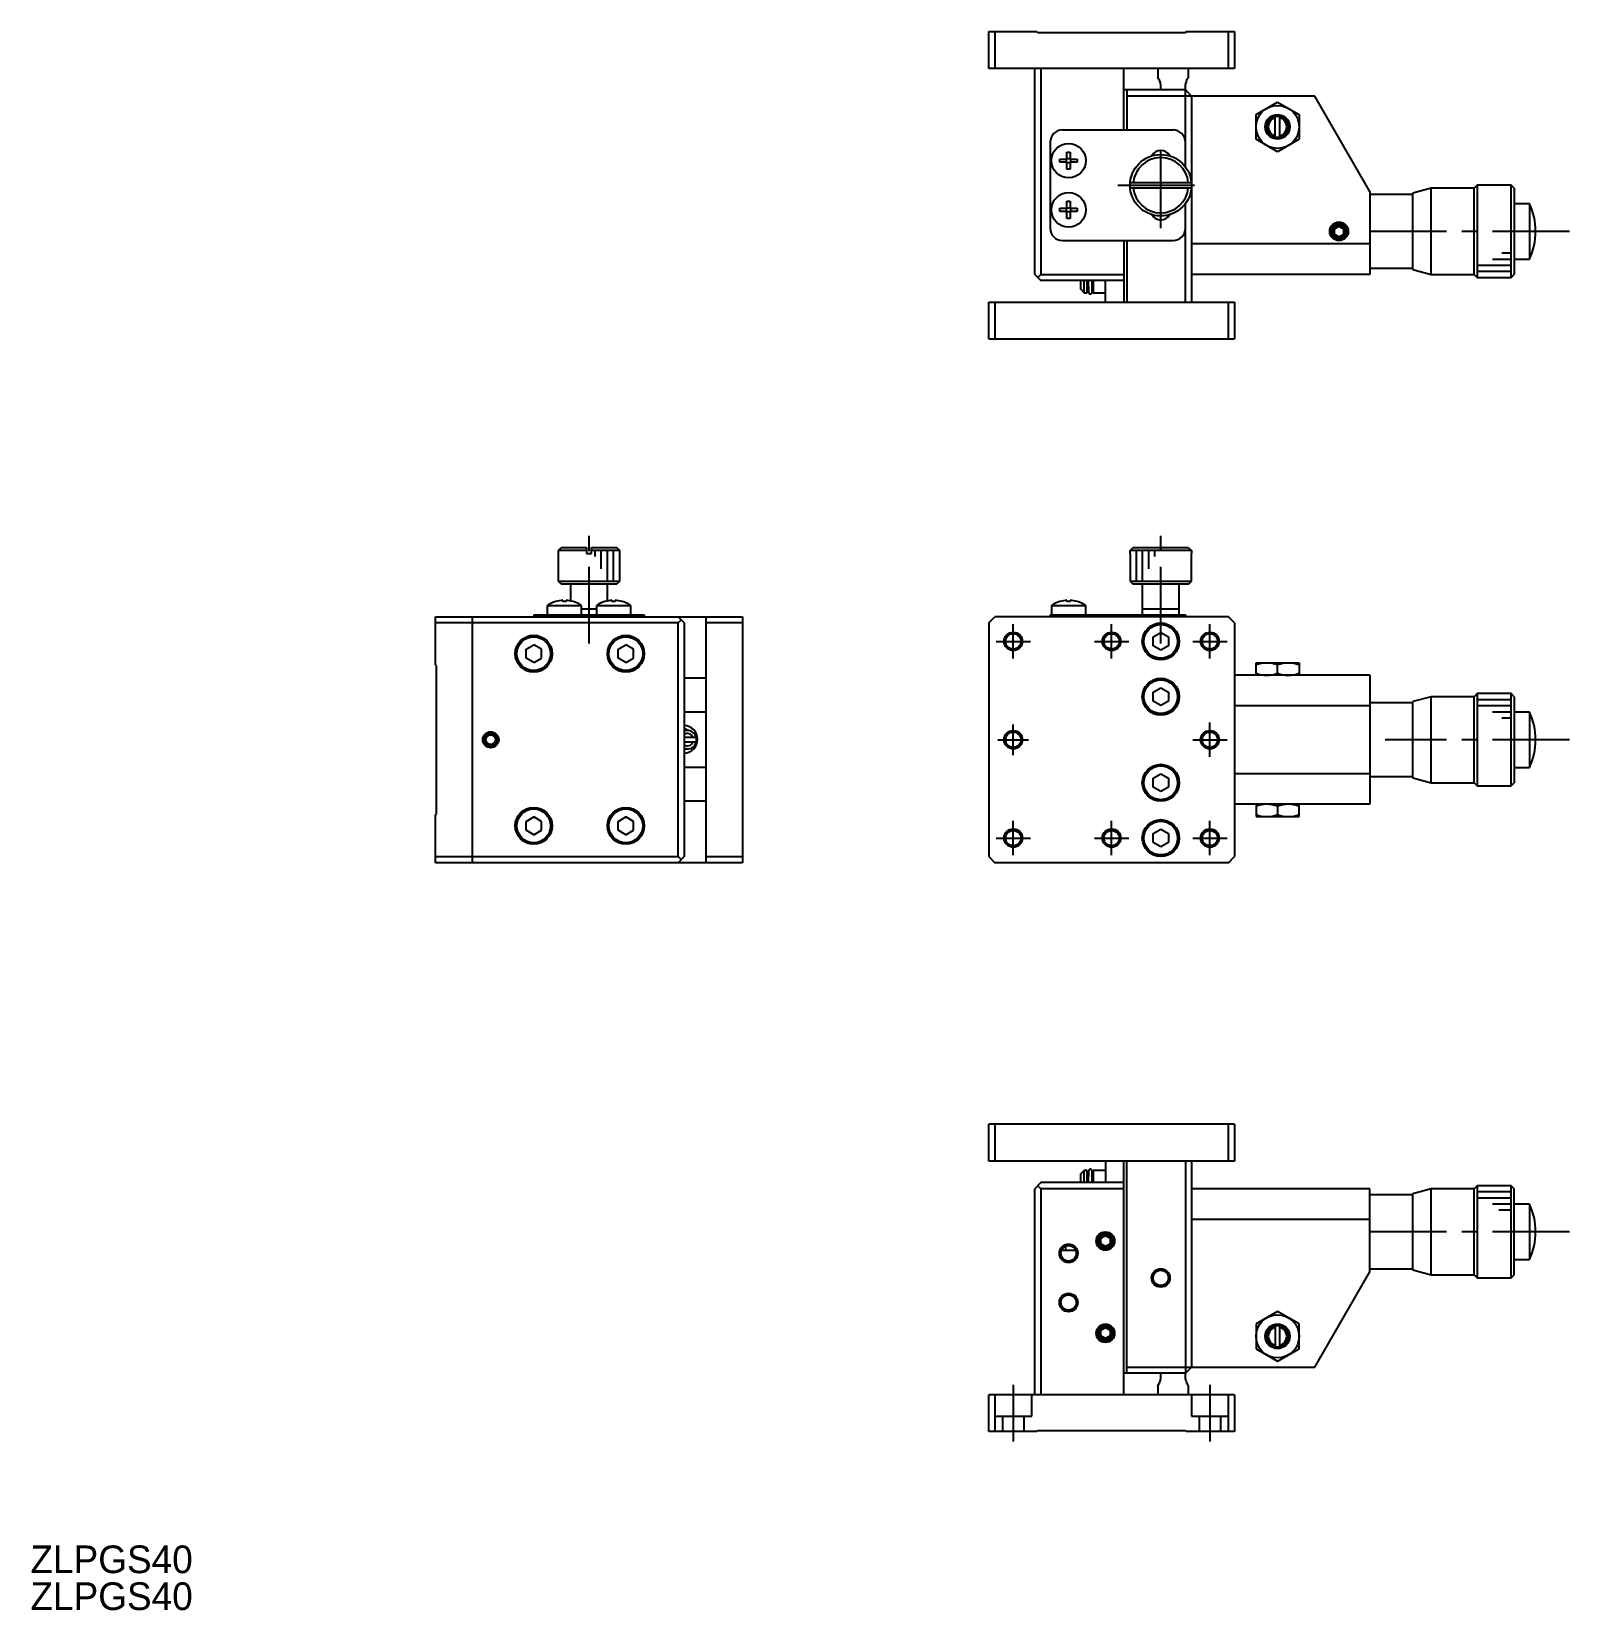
# Model space of a CAD drawing. Extents: x -46 to 392, y 4 to 261.
# Drawn here: x -45.9 to 204.3, y 4.4 to 261.3 of the extents above; entities that cross this region are included whole.
import ezdxf

# ---------------------------------------------------------------- set-up
doc = ezdxf.new("R2010")
doc.units = 0
doc.header["$LTSCALE"] = 10
doc.linetypes.add('CENTER', pattern=[2, 1.25, -0.25, 0.25, -0.25])
doc.linetypes.add('DASHED', pattern=[3.5, 2, -1.5])
doc.layers.get('0').update_dxf_attribs({"linetype": 'CONTINUOUS'})
doc.layers.add('CENTER', color=1, linetype='CENTER')
doc.styles.get("Standard").update_dxf_attribs({"font": 'FGP教科書体NT-M'})

msp = doc.modelspace()

# ---------------------------------------------------------------- linework, layer by layer
at = {"color": 7, "linetype": 'CONTINUOUS'}
for p, q in [((109.825791, 255.283307), (109.825791, 261.283307)), ((109.825791, 261.283307), (117.625791, 261.283307)), ((110.825791, 261.283307), (110.825791, 255.283307)), ((117.825791, 261.083307), (117.625791, 261.283307)), ((141.825791, 261.083307), (117.825791, 261.083307)), ((142.025791, 261.283307), (141.825791, 261.083307)), ((142.025791, 261.283307), (149.825791, 261.283307)), ((148.825791, 255.283307), (148.825791, 261.283307)), ((149.825791, 261.283307), (149.825791, 255.283307)), ((149.825791, 255.283307), (109.825791, 255.283307)), ((117.325791, 221.783307), (117.325791, 255.283307)), ((118.325791, 255.283307), (118.325791, 221.783307)), ((131.825791, 245.283307), (131.825791, 255.283307)), ((137.325791, 255.283307), (137.325791, 253.833284)), ((142.325791, 253.833284), (142.325791, 255.283307)), ((141.825791, 251.783307), (131.825791, 251.783307)), ((132.325791, 251.783307), (132.325791, 245.283307)), ((141.825791, 251.783307), (142.825791, 250.783307)), ((141.825791, 239.283307), (141.825791, 251.783307)), ((162.876861, 250.783307), (132.325791, 250.783307)), ((142.825791, 250.783307), (142.825791, 217.283307)), ((153.325791, 247.804033), (156.825791, 249.824759)), ((156.825791, 249.824759), (160.325791, 247.804033)), ((171.82579, 235.283307), (162.876862, 250.783308)), ((153.325791, 243.762581), (153.325791, 247.804033)), ((156.425791, 244.079725), (156.425791, 247.486889)), ((157.225791, 244.079634), (157.225791, 247.486979)), ((160.325791, 247.804033), (160.325791, 243.762581)), ((121.825791, 245.283307), (139.825791, 245.283307)), ((119.825791, 243.283307), (119.825791, 229.283307)), ((122.565791, 241.682446), (123.085791, 241.682446)), ((122.565791, 240.543307), (122.565791, 241.682446)), ((123.085791, 241.682446), (123.085791, 240.543307)), ((156.825791, 241.741855), (153.325791, 243.762581)), ((160.325791, 243.762581), (156.825791, 241.741855)), ((121.426651, 240.543307), (122.565791, 240.543307)), ((121.426651, 240.023307), (121.426651, 240.543307)), ((122.565791, 240.023307), (121.426651, 240.023307)), ((122.496349, 240.023307), (122.496349, 240.543307)), ((122.565791, 240.612749), (123.085791, 240.612749)), ((122.565791, 238.884168), (122.565791, 240.023307)), ((123.085791, 239.953865), (122.565791, 239.953865)), ((123.085791, 238.884168), (122.565791, 238.884168)), ((123.085791, 240.543307), (124.22493, 240.543307)), ((123.085791, 240.023307), (123.085791, 238.884168)), ((124.22493, 240.023307), (123.085791, 240.023307)), ((123.155232, 240.543307), (123.155232, 240.023307)), ((124.22493, 240.543307), (124.22493, 240.023307)), ((142.809765, 236.683307), (132.841816, 236.683307)), ((132.841816, 235.883307), (142.809765, 235.883307)), ((171.825791, 235.283307), (171.825791, 221.783307)), ((178.825791, 234.783307), (171.825791, 234.783307)), ((181.825791, 235.783307), (178.825791, 234.983307)), ((178.825791, 222.583307), (178.825791, 234.983307)), ((181.825791, 221.783307), (181.825791, 235.783307)), ((188.825791, 235.783307), (181.825791, 235.783307)), ((189.325791, 236.283307), (188.825791, 235.783307)), ((188.825791, 221.783307), (188.825791, 235.783307)), ((189.325791, 236.283307), (189.325791, 221.283307)), ((194.825791, 236.283307), (189.325791, 236.283307)), ((194.825791, 221.283307), (194.825791, 236.283307)), ((195.325791, 235.783307), (194.825791, 236.283307)), ((195.325791, 235.783307), (195.325791, 221.783307)), ((121.426651, 232.543307), (122.565791, 232.543307)), ((121.426651, 232.023307), (121.426651, 232.543307)), ((122.565791, 232.023307), (121.426651, 232.023307)), ((122.496349, 232.023307), (122.496349, 232.543307)), ((122.565791, 233.682446), (123.085791, 233.682446)), ((122.565791, 232.543307), (122.565791, 233.682446)), ((122.565791, 232.612749), (123.085791, 232.612749)), ((122.565791, 230.884168), (122.565791, 232.023307)), ((123.085791, 231.953865), (122.565791, 231.953865)), ((123.085791, 233.682446), (123.085791, 232.543307)), ((123.085791, 232.543307), (124.22493, 232.543307)), ((123.085791, 232.023307), (123.085791, 230.884168)), ((124.22493, 232.023307), (123.085791, 232.023307)), ((123.155232, 232.543307), (123.155232, 232.023307)), ((124.22493, 232.543307), (124.22493, 232.023307)), ((141.825791, 217.283307), (141.825791, 233.283307)), ((197.825791, 233.283307), (195.325791, 233.283307)), ((197.825791, 233.283307), (197.825791, 224.283307)), ((123.085791, 230.884168), (122.565791, 230.884168)), ((166.075791, 229.21632), (166.825791, 229.649332)), ((166.075791, 228.350294), (166.075791, 229.21632)), ((166.825791, 229.649332), (167.575791, 229.21632)), ((167.575791, 229.21632), (167.575791, 228.350294)), ((121.825791, 227.283307), (139.825791, 227.283307)), ((131.825791, 227.283307), (131.825791, 217.283307)), ((132.325791, 227.283307), (132.325791, 217.283307)), ((142.825791, 226.783307), (171.825791, 226.783307)), ((166.075791, 228.350294), (166.825791, 227.917281)), ((166.825791, 227.917281), (167.575791, 228.350294)), ((195.325791, 224.283307), (197.825791, 224.283307)), ((117.325791, 221.783307), (118.325791, 220.783307)), ((118.325791, 221.783307), (117.825791, 221.283307)), ((118.325791, 221.783307), (131.825791, 221.783307)), ((171.825791, 221.783307), (142.825791, 221.783307)), ((171.825791, 222.783307), (178.825791, 222.783307)), ((178.825791, 222.583307), (181.825791, 221.783307)), ((181.825791, 221.783307), (188.825791, 221.783307)), ((188.825791, 221.783307), (189.325791, 221.283307)), ((189.325791, 221.283307), (194.825791, 221.283307)), ((194.825791, 221.283307), (195.325791, 221.783307)), ((131.825791, 220.783307), (118.325791, 220.783307)), ((124.825791, 219.366792), (124.825791, 220.783307)), ((125.325791, 218.837624), (124.825791, 219.366792)), ((125.325791, 220.783307), (125.325791, 218.783307)), ((125.325791, 218.783307), (125.825791, 218.783307)), ((125.825791, 218.783307), (125.825791, 220.783307)), ((125.825791, 219.283307), (126.064262, 219.283307)), ((126.038079, 220.783307), (126.070785, 218.909606)), ((126.670693, 218.920078), (126.638171, 220.783307)), ((126.664353, 219.283307), (126.825791, 219.283307)), ((126.825791, 220.783307), (126.825791, 218.783307)), ((126.825791, 218.783307), (128.825791, 218.783307)), ((128.825791, 217.283307), (128.825791, 220.783307)), ((109.825791, 211.283307), (109.825791, 217.283307)), ((109.825791, 217.283307), (149.825791, 217.283307)), ((110.825791, 217.283307), (110.825791, 211.283307)), ((148.825791, 211.283307), (148.825791, 217.283307)), ((149.825791, 217.283307), (149.825791, 211.283307)), ((109.825791, 211.283307), (149.825791, 211.283307)), ((40.290959, 177.380103), (39.790959, 176.880103)), ((40.290959, 177.380103), (44.390959, 177.380103)), ((44.390959, 177.380103), (44.390959, 176.380103)), ((45.190959, 177.380103), (49.290959, 177.380103)), ((45.190959, 176.380103), (45.190959, 177.380103)), ((49.790959, 176.880103), (49.290959, 177.380103)), ((132.841816, 176.880103), (133.343604, 177.380103)), ((133.343604, 177.380103), (142.307978, 177.380103)), ((142.307978, 177.380103), (142.809765, 176.880103)), ((44.390959, 176.880103), (39.790959, 176.880103)), ((39.790959, 176.880103), (39.790959, 171.880103)), ((44.390959, 176.380103), (45.190959, 176.380103)), ((49.790959, 176.880103), (45.190959, 176.880103)), ((49.790959, 171.880103), (49.790959, 176.880103)), ((132.825791, 176.380103), (132.825791, 171.880103)), ((132.825791, 176.380103), (132.841816, 176.380103)), ((142.809765, 176.880103), (132.841816, 176.880103)), ((132.841816, 176.380103), (132.841816, 176.880103)), ((142.809765, 176.880103), (142.809765, 176.380103)), ((142.809765, 176.380103), (142.825791, 176.380103)), ((142.825791, 171.880103), (142.825791, 176.380103)), ((39.790959, 171.880103), (40.290959, 171.380103)), ((39.790959, 171.880103), (49.790959, 171.880103)), ((49.290959, 171.380103), (40.290959, 171.380103)), ((41.790959, 171.380103), (41.790959, 168.672179)), ((47.790959, 168.672179), (47.790959, 171.380103)), ((49.290959, 171.380103), (49.790959, 171.880103)), ((132.825791, 171.880103), (142.825791, 171.880103)), ((132.825791, 171.880103), (133.325791, 171.380103)), ((142.325791, 171.380103), (133.325791, 171.380103)), ((134.825791, 171.380103), (134.825791, 166.380103)), ((140.825791, 166.380103), (140.825791, 171.380103)), ((142.325791, 171.380103), (142.825791, 171.880103)), ((37.990959, 167.922566), (37.990959, 166.380103)), ((37.990959, 167.922566), (43.590959, 167.922566)), ((39.39182, 168.573308), (39.388811, 168.579476)), ((40.530959, 168.573308), (40.530959, 168.766565)), ((41.050959, 168.573308), (40.530959, 168.573308)), ((41.050959, 168.766565), (41.050959, 168.573308)), ((42.193106, 168.579476), (42.190098, 168.573308)), ((43.590959, 166.380103), (43.590959, 167.922566)), ((43.590959, 167.380103), (45.990959, 167.380103)), ((45.990959, 167.922566), (45.990959, 166.380103)), ((45.990959, 167.922566), (51.590959, 167.922566)), ((47.39182, 168.573308), (47.388811, 168.579476)), ((48.530959, 168.573308), (48.530959, 168.766565)), ((49.050959, 168.573308), (48.530959, 168.573308)), ((49.050959, 168.766565), (49.050959, 168.573308)), ((50.193106, 168.579476), (50.190098, 168.573308)), ((51.590959, 166.380103), (51.590959, 167.922566)), ((120.025791, 167.922566), (125.625791, 167.922566)), ((120.025791, 167.922566), (120.025791, 166.380103)), ((121.426651, 168.573308), (121.423643, 168.579476)), ((122.565791, 168.573308), (122.565791, 168.766565)), ((123.085791, 168.573308), (122.565791, 168.573308)), ((123.085791, 168.766565), (123.085791, 168.573308)), ((124.227938, 168.579476), (124.22493, 168.573308)), ((125.625791, 166.380103), (125.625791, 167.922566)), ((134.825791, 167.380103), (140.825791, 167.380103)), ((19.790959, 158.280103), (19.790959, 166.080103)), ((19.790959, 166.080103), (69.790959, 166.080103)), ((59.290959, 165.080103), (19.790959, 165.080103)), ((25.790959, 166.080103), (25.790959, 126.080103)), ((35.790959, 166.380103), (35.790959, 166.080103)), ((35.790959, 166.380103), (53.790959, 166.380103)), ((53.790959, 166.380103), (53.790959, 166.080103)), ((59.290959, 166.080103), (60.290959, 165.080103)), ((59.790959, 165.580103), (59.290959, 165.080103)), ((59.290959, 127.080103), (59.290959, 165.080103)), ((60.290959, 165.080103), (60.290959, 127.080103)), ((63.790959, 166.080103), (63.790959, 126.080103)), ((69.790959, 165.080103), (63.790959, 165.080103)), ((69.790959, 166.080103), (69.790959, 126.080103)), ((109.825791, 165.080103), (110.825791, 166.080103)), ((109.825791, 165.080103), (109.825791, 127.080103)), ((148.825791, 166.080103), (110.825791, 166.080103)), ((119.825791, 166.380113), (141.825791, 166.380113)), ((119.825791, 166.380103), (119.825791, 166.080103)), ((141.825791, 166.380103), (141.825791, 166.080103)), ((149.825791, 165.080103), (148.825791, 166.080103)), ((149.825791, 165.080103), (149.825791, 127.080103)), ((34.290959, 162.678179), (34.290959, 162.384989)), ((34.509976, 162.792867), (34.611258, 162.563154)), ((48.390959, 161.880103), (48.711896, 161.880103)), ((136.575791, 162.801791), (137.825791, 163.523479)), ((136.575791, 161.358415), (136.575791, 162.801791)), ((137.825791, 163.523479), (139.075791, 162.801791)), ((139.075791, 162.801791), (139.075791, 161.358415)), ((33.177039, 160.934459), (32.915185, 160.934459)), ((34.540959, 160.801791), (35.790959, 161.523479)), ((34.540959, 159.358415), (34.540959, 160.801791)), ((35.790959, 158.636728), (34.540959, 159.358415)), ((37.040959, 160.801791), (35.790959, 161.523479)), ((35.790959, 158.636728), (37.040959, 159.358415)), ((37.040959, 159.358415), (37.040959, 160.801791)), ((49.540959, 160.801791), (50.790959, 161.523479)), ((49.540959, 159.358415), (49.540959, 160.801791)), ((50.790959, 158.636728), (49.540959, 159.358415)), ((52.040959, 160.801791), (50.790959, 161.523479)), ((50.790959, 158.636728), (52.040959, 159.358415)), ((52.040959, 159.358415), (52.040959, 160.801791)), ((137.825791, 160.636728), (136.575791, 161.358415)), ((139.075791, 161.358415), (137.825791, 160.636728)), ((19.990959, 158.080103), (19.790959, 158.280103)), ((19.990959, 134.080103), (19.990959, 158.080103)), ((153.325791, 158.580103), (160.325791, 158.580103)), ((153.325791, 156.580103), (153.325791, 158.580103)), ((156.825791, 156.892711), (156.825791, 158.267496)), ((160.325791, 158.580103), (160.325791, 156.580103)), ((63.790959, 156.080103), (60.290959, 156.080103)), ((136.575791, 153.801791), (137.825791, 154.523479)), ((137.825791, 154.523479), (139.075791, 153.801791)), ((171.825791, 156.580103), (149.825791, 156.580103)), ((171.825791, 156.580103), (171.825791, 135.580103)), ((136.575791, 152.358415), (136.575791, 153.801791)), ((137.825791, 151.636728), (136.575791, 152.358415)), ((139.075791, 152.358415), (137.825791, 151.636728)), ((139.075791, 153.801791), (139.075791, 152.358415)), ((171.825791, 151.580103), (149.825791, 151.580103)), ((178.825791, 152.080103), (171.825791, 152.080103)), ((181.825791, 153.080103), (178.825791, 152.280103)), ((178.825791, 139.880103), (178.825791, 152.280103)), ((181.825791, 139.080103), (181.825791, 153.080103)), ((188.825791, 153.080103), (181.825791, 153.080103)), ((189.325791, 153.580103), (188.825791, 153.080103)), ((188.825791, 139.080103), (188.825791, 153.080103)), ((189.325791, 153.580103), (189.325791, 138.580103)), ((194.825791, 153.580103), (189.325791, 153.580103)), ((195.325791, 153.080103), (194.825791, 153.580103)), ((194.825791, 138.580103), (194.825791, 153.580103)), ((195.325791, 153.080103), (195.325791, 139.080103)), ((63.790959, 150.580103), (60.290959, 150.580103)), ((197.825791, 150.580103), (195.325791, 150.580103)), ((197.825791, 150.580103), (197.825791, 141.580103)), ((60.290959, 146.480103), (62.236642, 146.480103)), ((62.236642, 145.680103), (60.290959, 145.680103)), ((60.720975, 144.581589), (60.290966, 144.502356)), ((63.790959, 141.580103), (60.290959, 141.580103)), ((195.325791, 141.580103), (197.825791, 141.580103)), ((136.575791, 139.801791), (137.825791, 140.523479)), ((136.575791, 138.358415), (136.575791, 139.801791)), ((137.825791, 140.523479), (139.075791, 139.801791)), ((139.075791, 139.801791), (139.075791, 138.358415)), ((149.825791, 140.580103), (171.825791, 140.580103)), ((171.825791, 140.080103), (178.825791, 140.080103)), ((178.825791, 139.880103), (181.825791, 139.080103)), ((181.825791, 139.080103), (188.825791, 139.080103)), ((188.825791, 139.080103), (189.325791, 138.580103)), ((194.825791, 138.580103), (195.325791, 139.080103)), ((137.825791, 137.636728), (136.575791, 138.358415)), ((139.075791, 138.358415), (137.825791, 137.636728)), ((189.325791, 138.580103), (194.825791, 138.580103)), ((19.790959, 133.880103), (19.990959, 134.080103)), ((19.790959, 126.080103), (19.790959, 133.880103)), ((63.790959, 136.080103), (60.290959, 136.080103)), ((171.825791, 135.580103), (149.825791, 135.580103)), ((153.325791, 135.580103), (153.325791, 133.580103)), ((153.325791, 133.580103), (160.325791, 133.580103)), ((156.825791, 135.267496), (156.825791, 133.892711)), ((160.325791, 133.580103), (160.325791, 135.580103)), ((32.915185, 131.225747), (33.177039, 131.225747)), ((34.540959, 132.801791), (35.790959, 133.523479)), ((34.540959, 131.358415), (34.540959, 132.801791)), ((35.790959, 130.636728), (34.540959, 131.358415)), ((37.040959, 132.801791), (35.790959, 133.523479)), ((35.790959, 130.636728), (37.040959, 131.358415)), ((37.040959, 131.358415), (37.040959, 132.801791)), ((49.540959, 132.801791), (50.790959, 133.523479)), ((49.540959, 131.358415), (49.540959, 132.801791)), ((50.790959, 130.636728), (49.540959, 131.358415)), ((52.040959, 132.801791), (50.790959, 133.523479)), ((50.790959, 130.636728), (52.040959, 131.358415)), ((52.040959, 131.358415), (52.040959, 132.801791)), ((136.575791, 130.801791), (137.825791, 131.523479)), ((137.825791, 131.523479), (139.075791, 130.801791)), ((34.611262, 129.597062), (34.509976, 129.36734)), ((136.575791, 129.358415), (136.575791, 130.801791)), ((137.825791, 128.636728), (136.575791, 129.358415)), ((139.075791, 129.358415), (137.825791, 128.636728)), ((139.075791, 130.801791), (139.075791, 129.358415)), ((19.790959, 127.080103), (59.290959, 127.080103)), ((69.790959, 126.080103), (19.790959, 126.080103)), ((59.290959, 127.080103), (59.790959, 126.580103)), ((60.290959, 127.080103), (59.290959, 126.080103)), ((63.790959, 127.080103), (69.790959, 127.080103)), ((109.825791, 127.080103), (110.825791, 126.080103)), ((148.825791, 126.080103), (110.825791, 126.080103)), ((148.825791, 126.080103), (149.825791, 127.080103)), ((109.825791, 77.529413), (109.825791, 83.529413)), ((149.825791, 83.529413), (109.825791, 83.529413)), ((110.825791, 83.529413), (110.825791, 77.529413)), ((148.825791, 77.529413), (148.825791, 83.529413)), ((149.825791, 83.529413), (149.825791, 77.529413)), ((149.825791, 77.529413), (109.825791, 77.529413)), ((128.825791, 77.529413), (128.825791, 74.029413)), ((131.825791, 39.529413), (131.825791, 77.529413)), ((132.325791, 43.029413), (132.325791, 77.529413)), ((141.825791, 77.529413), (141.825791, 43.029413)), ((142.825791, 77.529413), (142.825791, 44.029413)), ((124.825791, 75.445928), (125.325791, 75.975096)), ((124.825791, 74.029413), (124.825791, 75.445928)), ((125.825791, 76.029413), (125.325791, 76.029413)), ((125.325791, 76.029413), (125.325791, 74.029413)), ((125.825791, 74.029413), (125.825791, 76.029413)), ((126.064262, 75.529413), (125.825791, 75.529413)), ((126.070785, 75.903114), (126.038079, 74.029413)), ((126.638171, 74.029413), (126.670693, 75.892642)), ((126.825791, 75.529413), (126.664353, 75.529413)), ((126.825791, 76.029413), (126.825791, 74.029413)), ((128.825791, 76.029413), (126.825791, 76.029413)), ((118.325791, 74.029413), (117.325791, 73.029413)), ((117.325791, 39.529413), (117.325791, 73.029413)), ((117.825791, 73.529413), (118.325791, 73.029413)), ((131.825791, 74.029413), (118.325791, 74.029413)), ((131.825791, 73.029413), (118.325791, 73.029413)), ((118.325791, 73.029413), (118.325791, 39.529413)), ((171.825791, 73.029413), (142.825791, 73.029413)), ((171.825791, 59.529413), (171.825791, 73.029413)), ((178.825791, 72.029413), (171.825791, 72.029413)), ((181.825791, 73.029413), (178.825791, 72.229413)), ((178.825791, 59.829413), (178.825791, 72.229413)), ((188.825791, 73.029413), (181.825791, 73.029413)), ((181.825791, 59.029413), (181.825791, 73.029413)), ((189.325791, 73.529413), (188.825791, 73.029413)), ((188.825791, 59.029413), (188.825791, 73.029413)), ((194.825791, 73.529413), (189.325791, 73.529413)), ((189.325791, 73.529413), (189.325791, 58.529413)), ((195.325791, 73.029413), (194.825791, 73.529413)), ((194.825791, 58.529413), (194.825791, 73.529413)), ((195.325791, 59.029413), (195.325791, 73.029413)), ((197.825791, 70.529413), (195.325791, 70.529413)), ((197.825791, 70.529413), (197.825791, 61.529413)), ((171.825791, 68.029413), (142.825791, 68.029413)), ((128.825791, 65.395438), (128.075791, 64.962426)), ((128.075791, 64.0964), (128.075791, 64.962426)), ((129.575791, 64.962426), (128.825791, 65.395438)), ((129.575791, 64.962426), (129.575791, 64.0964)), ((121.680154, 63.029413), (123.971435, 63.029413)), ((122.325791, 63.674748), (122.325791, 63.029408)), ((128.825791, 63.663388), (128.075791, 64.0964)), ((129.575791, 64.0964), (128.825791, 63.663388)), ((162.876861, 44.029413), (171.825791, 59.529413)), ((171.825791, 60.029413), (178.825791, 60.029413)), ((178.825791, 59.829413), (181.825791, 59.029413)), ((195.325791, 61.529413), (197.825791, 61.529413)), ((181.825791, 59.029413), (188.825791, 59.029413)), ((188.825791, 59.029413), (189.325791, 58.529413)), ((189.325791, 58.529413), (194.825791, 58.529413)), ((194.825791, 58.529413), (195.325791, 59.029413)), ((156.825791, 53.070865), (153.325791, 51.050139)), ((160.325791, 51.050139), (156.825791, 53.070865)), ((128.825791, 50.395438), (128.075791, 49.962426)), ((128.075791, 49.0964), (128.075791, 49.962426)), ((128.825791, 48.663388), (128.075791, 49.0964)), ((129.575791, 49.962426), (128.825791, 50.395438)), ((129.575791, 49.0964), (128.825791, 48.663388)), ((129.575791, 49.962426), (129.575791, 49.0964)), ((153.325791, 51.050139), (153.325791, 47.008687)), ((156.425791, 50.732995), (156.425791, 47.325831)), ((157.225791, 47.32574), (157.225791, 50.733085)), ((160.325791, 47.008687), (160.325791, 51.050139)), ((153.325791, 47.008687), (156.825791, 44.987961)), ((156.825791, 44.987961), (160.325791, 47.008687)), ((132.325791, 44.029413), (162.876861, 44.029413)), ((141.825791, 43.029413), (142.825791, 44.029413)), ((141.825791, 43.029413), (131.825791, 43.029413)), ((109.825791, 33.529413), (109.825791, 39.529413)), ((149.825791, 39.529413), (109.825791, 39.529413)), ((110.825791, 39.529413), (110.825791, 33.529413)), ((137.325791, 40.979436), (137.325791, 39.529413)), ((142.325791, 39.529413), (142.325791, 40.979436)), ((148.825791, 33.529413), (148.825791, 39.529413)), ((149.825791, 39.529413), (149.825791, 33.529413)), ((117.625791, 33.529413), (109.825791, 33.529413)), ((117.625791, 33.529413), (117.825791, 33.729413)), ((117.825791, 33.729413), (141.825791, 33.729413)), ((141.825791, 33.729413), (142.025791, 33.529413)), ((149.825791, 33.529413), (142.025791, 33.529413))]:
    msp.add_line(p, q, dxfattribs=at)
at = {"color": 3, "linetype": 'CONTINUOUS'}
for p, q in [((191.825791, 224.283307), (194.825791, 224.283307)), ((193.325791, 225.283307), (194.825791, 225.283307)), ((189.325791, 223.283307), (194.825791, 223.283307)), ((189.325791, 222.283307), (194.825791, 222.283307)), ((45.790959, 175.880103), (45.790959, 176.880103)), ((46.790959, 173.880103), (46.790959, 176.880103)), ((47.790959, 171.880103), (47.790959, 176.880103)), ((48.790959, 171.880103), (48.790959, 176.880103)), ((133.825791, 176.880103), (133.825791, 171.880103)), ((134.825791, 176.880103), (134.825791, 171.880103)), ((135.825791, 176.880103), (135.825791, 173.880103)), ((136.825791, 176.880103), (136.825791, 175.880103)), ((194.825791, 152.580103), (189.325791, 152.580103)), ((194.825791, 151.580103), (189.325791, 151.580103)), ((194.825791, 150.580103), (191.825791, 150.580103)), ((194.825791, 149.580103), (193.325791, 149.580103)), ((194.825791, 72.529413), (189.325791, 72.529413)), ((194.825791, 71.529413), (189.325791, 71.529413)), ((194.825791, 70.529413), (191.825791, 70.529413)), ((194.825791, 69.529413), (192.825791, 69.529413))]:
    msp.add_line(p, q, dxfattribs=at)
at = {"color": 3, "linetype": 'DASHED'}
for p, q in [((116.825791, 36.029413), (116.825791, 39.529413)), ((142.825791, 39.529413), (142.825791, 36.029413)), ((110.825791, 36.029413), (116.825791, 36.029413)), ((112.075791, 36.029413), (112.075791, 33.529413)), ((115.575791, 33.529413), (115.575791, 36.029413)), ((142.825791, 36.029413), (148.825791, 36.029413)), ((144.075791, 36.029413), (144.075791, 33.529413)), ((147.575791, 33.529413), (147.575791, 36.029413))]:
    msp.add_line(p, q, dxfattribs=at)
at = {"color": 7, "linetype": 'CONTINUOUS'}
for centre, radius in [((156.825791, 245.783307), 3.5), ((156.825791, 245.783307), 1.75), ((122.825791, 240.283307), 2.8), ((137.825791, 236.283307), 5), ((122.825791, 232.283307), 2.8), ((166.825791, 228.783307), 1.25), ((166.825791, 228.783307), 1), ((137.825791, 162.080103), 3), ((137.825791, 162.080103), 2.75), ((35.790959, 160.080103), 3), ((35.790959, 160.080103), 2.75), ((50.790959, 160.080103), 3), ((50.790959, 160.080103), 2.75), ((113.825791, 162.080103), 1.25), ((129.825791, 162.080103), 1.25), ((145.825791, 162.080103), 1.25), ((137.825791, 153.080103), 3), ((137.825791, 153.080103), 2.75), ((28.790959, 146.080103), 1.075), ((28.790959, 146.080103), 0.8), ((113.825791, 146.080103), 1.25), ((145.825791, 146.080103), 1.25), ((137.825791, 139.080103), 3), ((137.825791, 139.080103), 2.75), ((35.790959, 132.080103), 3), ((35.790959, 132.080103), 2.75), ((50.790959, 132.080103), 3), ((50.790959, 132.080103), 2.75), ((113.825791, 130.080103), 1.25), ((129.825791, 130.080103), 1.25), ((137.825791, 130.080103), 3), ((137.825791, 130.080103), 2.75), ((145.825791, 130.080103), 1.25), ((128.825791, 64.529413), 1.25), ((128.825791, 64.529413), 1), ((122.825791, 62.529413), 1.25), ((137.825791, 58.529413), 1.25), ((122.825791, 54.529413), 1.25), ((156.825791, 49.029413), 3.5), ((128.825791, 49.529413), 1.25), ((128.825791, 49.529413), 1), ((156.825791, 49.029413), 1.75)]:
    msp.add_circle(centre, radius, dxfattribs=at)
at = {"color": 3, "linetype": 'CONTINUOUS'}
for centre, radius in [((156.825791, 245.783307), 2), ((166.825791, 228.783307), 1.5), ((113.825791, 162.080103), 1.5), ((129.825791, 162.080103), 1.5), ((145.825791, 162.080103), 1.5), ((28.790959, 146.080103), 1.3), ((113.825791, 146.080103), 1.5), ((145.825791, 146.080103), 1.5), ((113.825791, 130.080103), 1.5), ((129.825791, 130.080103), 1.5), ((145.825791, 130.080103), 1.5), ((128.825791, 64.529413), 1.5), ((122.825791, 62.529413), 1.5), ((137.825791, 58.529413), 1.5), ((122.825791, 54.529413), 1.5), ((128.825791, 49.529413), 1.5), ((156.825791, 49.029413), 2)]:
    msp.add_circle(centre, radius, dxfattribs=at)
at = {"color": 7, "linetype": 'CONTINUOUS'}
for centre, radius, start, end in [((135.293769, 252.281503), 2.556796, 348.762029, 37.368064), ((144.330893, 252.289457), 2.530594, 142.405153, 192.28977), ((156.825791, 245.783307), 1.5, 105.46601, 254.53399), ((156.825791, 245.783307), 1.5, 285.46601, 74.53399), ((121.825791, 243.283307), 2, 90, 180), ((139.825791, 243.283307), 2, 0, 90), ((137.825791, 240.283307), 1.65, 28.396351, 151.603649), ((137.825791, 236.283307), 4.5, 5.099689, 174.900311), ((137.825791, 236.283307), 4.5, 185.099689, 354.900311), ((137.825791, 232.283307), 1.65, 208.396351, 331.603649), ((187.826106, 228.700044), 11, 0.433698, 24.623917), ((121.825791, 229.283307), 2, 180, 270), ((139.825791, 229.283307), 2, 270, 0), ((187.826106, 228.86657), 11, 335.376083, 359.566302), ((126.370739, 218.914842), 0.3, 181, 1), ((40.790959, 163.780103), 5, 106.285843, 124.055798), ((40.790959, 163.780103), 4.993235, 92.984767, 106.272555), ((40.790959, 163.780103), 4.993235, 73.727445, 87.015233), ((40.790959, 163.780103), 5, 55.944202, 73.714157), ((48.790959, 163.780103), 5, 106.285843, 124.055798), ((48.790959, 163.780103), 4.993235, 92.984767, 106.272555), ((48.790959, 163.780103), 4.993235, 73.727445, 87.015233), ((48.790959, 163.780103), 5, 55.944202, 73.714157), ((122.825791, 163.780103), 5, 106.285843, 124.055798), ((122.825791, 163.780103), 4.993235, 92.984767, 106.272555), ((122.825791, 163.780103), 4.993235, 73.727445, 87.015233), ((122.825791, 163.780103), 5, 55.944202, 73.714157), ((155.152489, 162.064088), 5.484521, 250.545124, 269.198718), ((155.129373, 153.225526), 5.354845, 90.573328, 109.68283), ((155.014878, 161.975716), 5.395956, 270.646798, 289.60936), ((154.999337, 153.097489), 5.483148, 70.542767, 89.201075), ((158.652262, 162.062819), 5.483249, 250.54294, 269.200902), ((158.63529, 153.192403), 5.388029, 90.63272, 109.623438), ((158.522208, 161.934681), 5.354845, 270.573328, 289.68283), ((158.499092, 153.096119), 5.484521, 70.545124, 89.198718), ((187.826106, 145.99684), 11, 0.433698, 24.623917), ((60.790959, 146.080103), 1.5, 250.528779, 109.471221), ((60.790959, 146.080103), 1, 23.578178, 120), ((60.209705, 146.150853), 1.649501, 58.125378, 87.176334), ((60.209413, 146.150354), 2.250011, 272.077585, 87.922879), ((60.790959, 146.080103), 1, 240, 336.421822), ((187.826106, 146.163367), 11, 335.376083, 359.566302), ((155.152489, 130.096119), 5.484521, 90.801282, 109.454876), ((155.129373, 138.934681), 5.354845, 250.31717, 269.426672), ((155.014878, 130.184491), 5.395956, 70.39064, 89.353202), ((154.999337, 139.062718), 5.483148, 270.798925, 289.457233), ((158.652262, 130.097388), 5.483249, 90.799098, 109.45706), ((158.63529, 138.967804), 5.388029, 250.376562, 269.36728), ((158.522208, 130.225526), 5.354845, 70.31717, 89.426672), ((158.499092, 139.064088), 5.484521, 270.801282, 289.454876), ((126.370739, 75.897878), 0.3, 359, 179), ((187.826106, 65.94615), 11, 0.433698, 24.623917), ((187.826106, 66.112676), 11, 335.376083, 359.566302), ((156.825791, 49.029413), 1.5, 105.46601, 254.53399), ((156.825791, 49.029413), 1.5, 285.46601, 74.53399), ((135.312781, 42.526809), 2.539024, 322.450607, 11.417427), ((144.349552, 42.527449), 2.547945, 167.89072, 217.413466)]:
    msp.add_arc(centre, radius, start, end, dxfattribs=at)
at = {"color": 3, "linetype": 'CONTINUOUS'}
for centre, start, end in [((128.825791, 159.830103), 56.063289, 76.011733), ((128.825791, 132.330103), 283.988267, 303.936711)]:
    msp.add_arc(centre, 1.25, start, end, dxfattribs=at)
at = {"layer": 'CENTER', "color": 1, "linetype": 'CENTER'}
for p, q in [((137.825791, 229.283307), (137.825791, 243.283307)), ((130.825791, 236.283307), (144.825791, 236.283307)), ((204.325791, 228.783307), (169.325791, 228.783307)), ((44.790959, 161.730103), (44.790959, 181.730103)), ((137.825791, 161.730103), (137.825791, 181.730103)), ((113.825791, 159.280103), (113.825791, 164.880103)), ((129.825791, 159.280103), (129.825791, 164.880103)), ((145.825791, 159.280103), (145.825791, 164.880103)), ((111.025791, 162.080103), (116.625791, 162.080103)), ((127.025791, 162.080103), (132.625791, 162.080103)), ((143.025791, 162.080103), (148.625791, 162.080103)), ((113.825791, 143.580103), (113.825791, 148.580103)), ((145.825791, 143.280103), (145.825791, 148.880103)), ((111.325791, 146.080103), (116.325791, 146.080103)), ((143.025791, 146.080103), (148.625791, 146.080103)), ((204.325791, 146.080103), (174.325791, 146.080103)), ((113.825791, 127.280103), (113.825791, 132.880103)), ((129.825791, 127.280103), (129.825791, 132.880103)), ((145.825791, 127.280103), (145.825791, 132.880103)), ((111.025791, 130.080103), (116.625791, 130.080103)), ((127.025791, 130.080103), (132.625791, 130.080103)), ((143.025791, 130.080103), (148.625791, 130.080103)), ((204.325791, 66.029413), (169.325791, 66.029413)), ((113.825791, 41.129413), (113.825791, 31.929413)), ((145.825791, 41.129413), (145.825791, 31.929413))]:
    msp.add_line(p, q, dxfattribs=at)

# ---------------------------------------------------------------- texts
at = {"color": 7}
for p in [(-46.107518, 10.501848), (-46.107518, 4.501848)]:
    msp.add_text('ZLPGS40', height=4.5, dxfattribs=at).set_placement(p)

doc.saveas('drawing.dxf')
